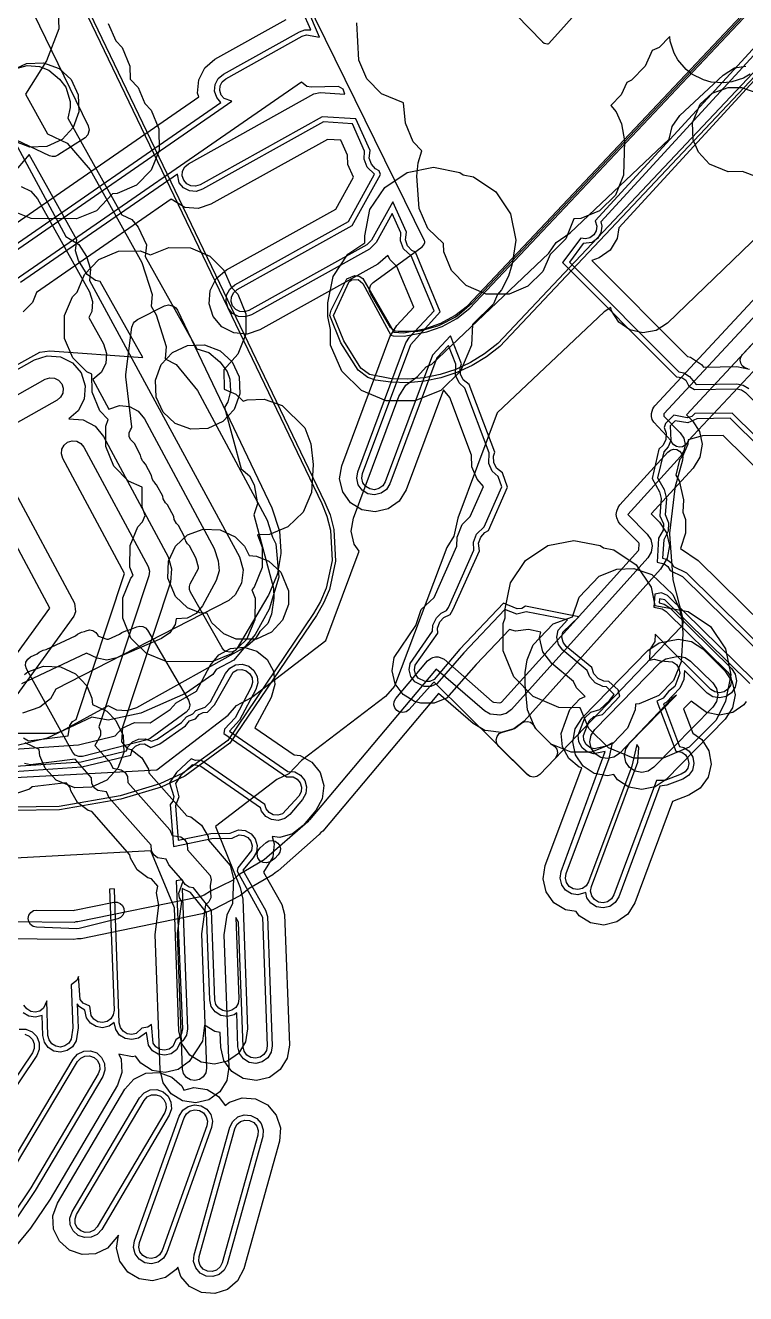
# Model space of a CAD drawing. Header units: metres. Extents: x -2677 to -840, y 169 to 1487.
# Drawn here: x -1922.5 to -1880.6, y 224.6 to 298.5 of the extents above; entities that cross this region are included whole.
import ezdxf

# ---------------------------------------------------------------- set-up
doc = ezdxf.new("R2010")
doc.units = ezdxf.units.M
for name, color, linetype in [('AI_GREENING_ALLOWED_ZONE', 4, 'Continuous'), ('AI_GREENING_EXCLUSIONS', 1, 'Continuous'), ('AI_GREENING_LAWN', 82, 'Continuous')]:
    doc.layers.add(name, color=color, linetype=linetype)

msp = doc.modelspace()

# ---------------------------------------------------------------- linework, layer by layer
at = {"layer": 'AI_GREENING_ALLOWED_ZONE'}
msp.add_lwpolyline([(-1880.452, 278.498), (-1880.625, 278.553), (-1880.767, 278.667), (-1880.859, 278.824), (-1880.889, 279.003), (-1880.852, 279.181), (-1880.755, 279.335), (-1868.474, 292.55)], dxfattribs=at)
msp.add_lwpolyline([(-1894.958, 256.493), (-1895.073, 256.667), (-1895.107, 256.873), (-1895.053, 257.075), (-1894.923, 257.238), (-1894.737, 257.332), (-1894.129, 257.495), (-1894.044, 257.537), (-1893.628, 257.851), (-1893.466, 257.932), (-1893.286, 257.95), (-1893.111, 257.903), (-1892.964, 257.796), (-1892.865, 257.645), (-1892.844, 257.593), (-1892.79, 257.514), (-1891.938, 256.662), (-1891.856, 256.607), (-1891.844, 256.602), (-1891.682, 256.496), (-1891.573, 256.336), (-1891.532, 256.147), (-1891.566, 255.956), (-1891.671, 255.793), (-1892.57, 254.853), (-1892.731, 254.741), (-1892.924, 254.699), (-1893.117, 254.735), (-1893.282, 254.843), (-1894.958, 256.493)], close=True, dxfattribs=at)
at = {"layer": 'AI_GREENING_EXCLUSIONS'}
for points in [[(-1846.637, 317.52), (-1885.338, 275.872), (-1885.336, 275.732), (-1884.387, 274.767), (-1884.178, 274.453), (-1884.1, 274.083), (-1884.165, 273.711), (-1884.364, 273.389), (-1887.442, 270.017), (-1886.308, 268.855), (-1886.097, 268.543), (-1886.017, 268.175), (-1886.078, 267.803), (-1886.272, 267.481), (-1894.216, 258.637), (-1894.521, 258.406), (-1894.89, 258.307), (-1895.045, 258.327), (-1895.061, 258.324), (-1895.447, 258.375), (-1895.785, 258.57), (-1898.602, 260.999), (-1905.978, 252.205), (-1906.033, 252.156), (-1906.081, 252.099), (-1908.621, 249.879), (-1910.129, 248.997), (-1910.468, 248.683), (-1911.755, 248.048), (-1912.126, 247.831), (-1912.428, 247.715), (-1919.486, 246.259), (-1919.592, 246.259), (-1919.697, 246.238), (-1934.709, 246.376)], [(-1845.904, 316.839), (-1884.021, 275.82), (-1883.675, 275.469), (-1883.256, 274.839), (-1883.101, 274.1), (-1883.231, 273.355), (-1883.628, 272.712), (-1886.081, 270.044), (-1885.599, 269.56), (-1885.178, 268.936), (-1885.017, 268.201), (-1885.14, 267.458), (-1885.528, 266.813), (-1893.472, 257.969), (-1894.082, 257.508), (-1894.821, 257.31), (-1895.58, 257.404), (-1895.582, 257.405), (-1895.769, 257.428), (-1896.445, 257.818), (-1898.46, 259.585), (-1905.213, 251.561), (-1905.319, 251.468), (-1905.418, 251.35), (-1907.801, 249.244), (-1907.982, 249.133), (-1908.117, 249.015), (-1909.501, 248.206), (-1910, 247.8), (-1911.621, 246.968), (-1912.226, 246.736), (-1919.284, 245.279), (-1919.494, 245.281), (-1919.707, 245.238), (-1934.662, 245.376)], [(-1868.389, 307.923), (-1894.894, 279.807), (-1895.675, 279.195), (-1896.514, 278.683), (-1897.401, 278.274), (-1898.326, 277.969), (-1899.28, 277.773), (-1900.254, 277.687), (-1901.237, 277.714), (-1902.14, 277.84), (-1902.587, 277.985), (-1903.149, 278.413), (-1904.162, 280.018), (-1904.79, 281.612), (-1904.722, 281.91), (-1903.803, 283.737), (-1903.342, 283.93), (-1903.091, 283.892), (-1902.87, 283.767), (-1901.07, 280.626), (-1900.485, 280.599), (-1899.197, 280.84), (-1898.326, 281.155), (-1897.514, 281.602), (-1896.777, 282.173), (-1869.129, 311.507)], [(-1868.534, 308.06), (-1895.018, 279.964), (-1895.78, 279.365), (-1896.599, 278.864), (-1897.465, 278.463), (-1898.368, 278.165), (-1899.299, 277.972), (-1900.249, 277.887), (-1901.209, 277.912), (-1902.49, 278.16), (-1902.99, 278.534), (-1903.991, 280.122), (-1904.59, 281.611), (-1903.665, 283.592), (-1903.513, 283.692), (-1903.156, 283.703), (-1902.883, 283.474), (-1901.242, 280.464), (-1901.106, 280.429), (-1900.466, 280.4), (-1899.143, 280.646), (-1898.243, 280.973), (-1897.404, 281.434), (-1896.642, 282.024), (-1868.984, 311.37)], [(-1923.031, 308.113), (-1905.081, 270.715), (-1904.787, 269.982), (-1904.564, 269.138), (-1904.47, 267.285), (-1904.818, 265.644), (-1905.159, 264.841), (-1905.159, 264.841), (-1905.58, 264.119), (-1910.63, 256.685), (-1913.239, 254.766), (-1914.627, 254.123), (-1916.977, 253.42), (-1920.541, 252.79), (-1925.969, 252.72)], [(-1923.212, 308.026), (-1905.267, 270.641), (-1904.972, 269.907), (-1904.758, 269.089), (-1904.666, 267.325), (-1905.002, 265.721), (-1905.332, 264.942), (-1905.332, 264.942), (-1905.746, 264.23), (-1910.749, 256.846), (-1913.357, 254.927), (-1914.709, 254.306), (-1917.012, 253.617), (-1920.575, 252.987), (-1925.966, 252.92)], [(-1920.664, 300.3), (-1920.588, 298.305), (-1921.3, 296.439), (-1922.531, 294.497), (-1921.244, 292.189), (-1920.102, 291.642), (-1918.769, 290.103), (-1915.748, 284.685), (-1915.148, 282.828), (-1915.203, 282.148), (-1914.925, 281.651), (-1914.326, 279.794), (-1914.383, 279.08), (-1913.747, 278.741), (-1912.506, 277.235), (-1908.449, 269.68), (-1908.146, 268.688), (-1907.939, 268.295), (-1907.76, 266.353), (-1908.338, 264.489), (-1909.139, 263.013), (-1910.386, 261.513), (-1911.427, 260.965), (-1911.609, 260.682), (-1913.212, 259.57), (-1915.813, 258.439), (-1917.719, 258.025), (-1918.672, 258.197), (-1921.267, 256.968), (-1923.16, 256.498)], [(-1923.933, 284.818), (-1910.511, 294.104), (-1910.949, 294.245), (-1911.126, 294.453), (-1911.21, 294.713), (-1911.188, 294.985), (-1911.064, 295.228), (-1910.856, 295.405), (-1906.418, 297.88), (-1906.158, 297.964), (-1905.395, 297.833), (-1906.133, 299.552)], [(-1924.158, 286.243), (-1912.434, 294.354), (-1912.501, 294.562), (-1912.439, 295.34), (-1912.083, 296.035), (-1911.489, 296.54), (-1907.341, 298.854)], [(-1923.951, 285.17), (-1911.15, 294.027), (-1911.388, 294.307), (-1911.508, 294.678), (-1911.477, 295.067), (-1911.299, 295.414), (-1911.002, 295.667), (-1906.564, 298.142), (-1906.249, 298.254), (-1905.906, 298.246), (-1906.387, 299.339)], [(-1917.704, 298.617), (-1917.268, 297.61), (-1916.899, 297.222), (-1916.445, 296.138), (-1916.431, 295.381), (-1915.971, 294.902), (-1915.574, 293.952), (-1915.204, 293.564), (-1914.751, 292.481), (-1914.736, 291.223), (-1915.204, 290.07), (-1916.053, 289.202), (-1917.193, 288.71), (-1917.455, 288.696), (-1918.394, 287.711), (-1919.548, 287.243), (-1922.203, 287.265), (-1923.356, 287.733)], [(-1880.3, 295.669), (-1880.695, 295.445), (-1881.383, 295.216), (-1881.841, 295.158), (-1882.586, 295.213), (-1883.023, 295.334), (-1883.697, 295.678), (-1884.035, 295.942), (-1884.516, 296.501), (-1884.743, 296.9), (-1884.97, 297.584), (-1884.983, 297.862), (-1885.615, 297.229), (-1886.015, 297.045), (-1886.416, 296.128), (-1887.226, 295.318), (-1887.503, 295.185), (-1887.824, 294.457), (-1888.43, 293.852), (-1888.107, 293.481), (-1887.807, 292.771), (-1887.625, 291.782), (-1887.69, 289.79), (-1888.16, 288.625), (-1889.082, 287.703), (-1890.166, 287.25), (-1890.576, 287.233), (-1891.046, 286.066), (-1891.951, 285.156), (-1892.384, 284.161), (-1893.261, 283.306), (-1894.345, 282.853), (-1895.695, 282.853), (-1896.846, 283.351), (-1897.701, 284.228), (-1898.154, 285.312), (-1898.171, 285.808), (-1899.092, 286.681), (-1899.59, 287.832), (-1899.735, 289.732), (-1899.655, 290.507), (-1899.437, 291.196), (-1899.941, 291.722), (-1900.394, 292.806), (-1900.502, 294.009), (-1901.793, 294.524), (-1902.648, 295.401), (-1903.101, 296.485), (-1903.233, 298.656)], [(-1879.093, 298.292), (-1889.347, 287.125), (-1889.241, 286.804), (-1889.283, 286.534), (-1889.425, 286.3), (-1889.646, 286.139), (-1889.911, 286.074), (-1890.177, 286.116), (-1891.237, 284.687), (-1884.602, 278.028), (-1884.281, 277.985), (-1884.055, 277.833), (-1883.881, 277.492), (-1883.551, 277.29), (-1881.081, 277.325), (-1880.813, 277.274), (-1880.588, 277.127), (-1874.879, 271.496)], [(-1878.997, 297.953), (-1889.001, 287.058), (-1888.942, 286.816), (-1889.001, 286.431), (-1889.204, 286.097), (-1889.519, 285.867), (-1890.04, 285.797), (-1890.842, 284.715), (-1884.473, 278.323), (-1884.166, 278.262), (-1883.842, 278.044), (-1883.452, 277.592), (-1881.083, 277.625), (-1880.706, 277.555), (-1880.379, 277.342)], [(-1878.558, 296.952), (-1887.966, 286.706), (-1888.062, 286.088), (-1888.468, 285.421), (-1889.097, 284.96), (-1889.526, 284.811), (-1883.955, 279.22), (-1883.782, 279.185), (-1883.134, 278.75), (-1883.032, 278.598), (-1881.09, 278.625), (-1880.337, 278.484)], [(-1938.975, 253.828), (-1914.881, 255.126), (-1910.726, 258.305), (-1910.227, 258.872), (-1909.364, 259.347), (-1905.023, 262.668), (-1903.082, 267.869), (-1903.371, 268.27), (-1903.55, 269.03), (-1903.425, 269.8), (-1900.781, 276.883), (-1900.371, 277.547), (-1899.68, 278.049), (-1899.183, 278.613), (-1898.864, 278.769), (-1892.041, 285.246), (-1891.603, 285.863), (-1890.794, 286.424), (-1885.029, 291.874), (-1884.852, 292.623), (-1884.396, 293.256), (-1881.885, 295.621), (-1881.221, 296.031), (-1880.563, 296.138)], [(-1923.28, 295.933), (-1922.438, 296.17), (-1921.721, 296.117), (-1921.168, 295.908), (-1920.54, 295.37), (-1920.181, 294.909), (-1919.935, 294.085), (-1919.92, 293.737), (-1920.059, 293.107), (-1916.91, 287.472), (-1916.335, 287.202), (-1915.955, 286.757), (-1915.487, 285.72), (-1915.556, 285.051), (-1912.546, 279.667), (-1911.846, 279.447), (-1911.2, 278.904), (-1910.78, 278.336), (-1910.633, 277.887), (-1910.587, 277.202), (-1910.735, 276.574), (-1910.931, 276.245), (-1909.96, 272.668), (-1909.468, 272.266), (-1909.207, 271.742), (-1909.004, 270.623), (-1909.233, 269.991), (-1908.072, 265.71), (-1908.051, 265.125), (-1908.201, 264.203), (-1908.406, 263.654), (-1908.882, 263.191), (-1909.139, 262.735), (-1909.585, 262.355), (-1916.071, 258.738), (-1916.628, 258.558), (-1917.211, 258.605), (-1917.706, 258.858), (-1920.404, 257.376), (-1920.788, 257.245), (-1923.941, 257.254)], [(-1880.121, 260.365), (-1885.117, 265.292), (-1885.479, 265.433), (-1885.866, 265.362), (-1885.927, 264.613), (-1885.426, 264.501), (-1885.197, 264.351), (-1881.61, 260.813), (-1881.457, 260.587), (-1881.402, 260.319), (-1881.453, 260.051), (-1881.603, 259.823), (-1881.829, 259.67), (-1882.097, 259.614), (-1882.365, 259.666), (-1882.593, 259.816), (-1885.85, 263.028), (-1885.858, 262.599), (-1886.15, 262.134), (-1886.18, 261.518), (-1885.897, 261.582), (-1885.541, 261.47), (-1884.835, 261.417), (-1884.608, 261.265), (-1884.456, 261.038), (-1884.403, 260.77), (-1884.688, 259.988), (-1885.072, 259.702), (-1885.367, 259.298), (-1885.753, 259.136), (-1884.632, 256.207), (-1884.298, 256.158), (-1884.075, 256), (-1883.93, 255.768), (-1883.885, 255.499), (-1883.946, 255.233), (-1884.104, 255.01), (-1884.335, 254.865), (-1885.27, 254.509), (-1885.756, 254.513), (-1888.249, 247.835), (-1888.393, 247.602), (-1888.614, 247.443), (-1888.88, 247.38), (-1889.15, 247.424), (-1889.382, 247.567), (-1889.542, 247.789), (-1889.605, 248.055), (-1889.561, 248.324), (-1886.857, 255.566), (-1886.793, 256.425), (-1886.918, 256.596), (-1887.203, 255.346), (-1889.72, 248.601), (-1889.864, 248.369), (-1890.085, 248.209), (-1890.351, 248.146), (-1890.621, 248.19), (-1890.853, 248.334), (-1891.013, 248.555), (-1891.076, 248.821), (-1891.032, 249.091), (-1888.531, 255.79), (-1888.329, 256.701), (-1888.697, 256.506), (-1889.396, 256.355), (-1889.658, 256.435), (-1889.868, 256.609), (-1889.996, 256.85), (-1890.022, 257.122), (-1889.69, 257.99), (-1889.422, 258.233), (-1888.911, 258.358), (-1887.901, 259.426), (-1888.004, 259.792), (-1888.539, 260.266), (-1888.834, 260.286), (-1889.166, 260.445), (-1889.409, 260.713), (-1889.534, 261.099), (-1891.027, 262.323), (-1891.21, 262.56), (-1891.277, 262.853), (-1891.216, 263.146), (-1890.283, 264.045), (-1893.399, 264.659), (-1893.611, 264.538), (-1893.882, 264.505), (-1894.677, 264.844), (-1897.22, 262.15), (-1898.723, 260.384), (-1898.975, 260.279), (-1899.249, 260.279), (-1899.644, 260.474), (-1899.805, 260.695), (-1899.87, 260.96), (-1899.828, 261.23), (-1898.512, 263.089), (-1898.517, 263.393), (-1898.392, 263.743), (-1898.149, 264.012), (-1897.783, 264.178), (-1897.628, 264.443), (-1896.073, 267.887), (-1896.126, 268.34), (-1896, 268.69), (-1895.758, 268.959), (-1895.548, 269.067), (-1894.443, 271.601), (-1894.733, 272.429), (-1895.082, 272.705), (-1895.241, 273.037), (-1895.261, 273.412), (-1895.188, 273.638), (-1896.673, 277.582), (-1897.022, 277.859), (-1897.182, 278.191), (-1897.201, 278.565), (-1897.128, 278.791), (-1897.764, 280.421), (-1898.817, 279.292), (-1901.573, 271.909), (-1901.717, 271.676), (-1901.938, 271.517), (-1902.204, 271.454), (-1902.474, 271.498), (-1902.706, 271.641), (-1902.866, 271.863), (-1902.928, 272.129), (-1902.885, 272.398), (-1900.079, 279.913), (-1898.377, 281.816), (-1899.812, 285.288), (-1900.02, 285.395), (-1900.263, 285.664), (-1900.388, 286.014), (-1900.335, 286.468), (-1901.136, 288.224), (-1902.368, 286.003), (-1902.639, 285.731), (-1909.508, 281.901), (-1909.768, 281.817), (-1910.04, 281.839), (-1910.283, 281.963), (-1910.46, 282.171), (-1910.544, 282.431), (-1910.522, 282.703), (-1910.398, 282.946), (-1910.19, 283.123), (-1903.495, 286.857), (-1901.847, 289.829), (-1901.919, 290.042), (-1902.128, 290.15), (-1902.37, 290.419), (-1902.496, 290.769), (-1902.442, 291.223), (-1903.282, 293.066), (-1905.235, 293.193), (-1912.357, 289.221), (-1912.617, 289.137), (-1912.889, 289.159), (-1913.133, 289.284), (-1913.31, 289.492), (-1913.394, 289.752), (-1913.372, 290.024), (-1913.247, 290.267), (-1913.039, 290.444), (-1905.737, 294.516), (-1905.351, 294.604), (-1903.922, 294.511), (-1904.026, 294.797), (-1904.283, 294.953), (-1905.877, 294.911), (-1906.146, 294.957), (-1906.453, 295.21), (-1923.136, 283.666)], [(-1924.616, 294.387), (-1920.187, 286.218), (-1919.415, 285.735), (-1918.967, 285.051), (-1918.736, 284.307), (-1918.796, 283.653), (-1910.056, 267.532), (-1909.847, 266.781), (-1909.938, 266.015), (-1910.319, 265.334), (-1910.684, 265), (-1920.762, 259.829), (-1921.081, 259.257), (-1921.693, 258.774), (-1922.708, 258.426)], [(-1880.332, 260.151), (-1885.283, 265.035), (-1885.588, 265.09), (-1885.607, 264.856), (-1885.313, 264.779), (-1884.987, 264.565), (-1881.399, 261.026), (-1881.18, 260.703), (-1881.102, 260.321), (-1881.175, 259.938), (-1881.39, 259.612), (-1881.713, 259.393), (-1882.095, 259.314), (-1882.478, 259.388), (-1882.804, 259.602), (-1884.131, 260.912), (-1884.179, 260.387), (-1884.4, 259.878), (-1885.2, 259.049), (-1885.365, 258.964), (-1884.418, 256.487), (-1884.175, 256.432), (-1883.857, 256.206), (-1883.65, 255.875), (-1883.585, 255.49), (-1883.672, 255.11), (-1883.898, 254.792), (-1884.229, 254.585), (-1885.163, 254.229), (-1885.565, 254.168), (-1887.968, 247.73), (-1888.173, 247.398), (-1888.49, 247.17), (-1888.87, 247.08), (-1889.255, 247.143), (-1889.587, 247.348), (-1889.815, 247.664), (-1889.891, 247.987), (-1890.341, 247.847), (-1890.726, 247.909), (-1891.058, 248.114), (-1891.286, 248.431), (-1891.375, 248.811), (-1891.313, 249.196), (-1888.749, 256.192), (-1889.427, 256.056), (-1889.8, 256.171), (-1890.101, 256.419), (-1890.284, 256.764), (-1890.321, 257.152), (-1889.939, 258.158), (-1889.59, 258.482), (-1889.059, 258.652), (-1888.5, 259.163), (-1888.24, 259.522), (-1888.68, 259.972), (-1888.893, 259.991), (-1889.334, 260.196), (-1889.658, 260.546), (-1889.81, 260.914), (-1891.219, 262.093), (-1891.481, 262.432), (-1891.577, 262.85), (-1891.49, 263.269), (-1890.942, 263.869), (-1893.356, 264.345), (-1893.904, 264.205), (-1894.609, 264.474), (-1896.999, 261.947), (-1898.556, 260.134), (-1898.917, 259.985), (-1899.307, 259.985), (-1899.847, 260.253), (-1900.077, 260.568), (-1900.17, 260.947), (-1900.11, 261.333), (-1898.811, 263.205), (-1898.792, 263.55), (-1898.587, 263.991), (-1898.317, 264.261), (-1898.005, 264.412), (-1897.892, 264.589), (-1896.405, 267.928), (-1896.42, 268.4), (-1896.249, 268.858), (-1895.802, 269.28), (-1894.767, 271.611), (-1894.997, 272.225), (-1895.331, 272.537), (-1895.535, 272.978), (-1895.518, 273.611), (-1896.938, 277.378), (-1897.271, 277.691), (-1897.476, 278.132), (-1897.458, 278.765), (-1897.874, 279.863), (-1898.557, 279.131), (-1901.292, 271.804), (-1901.497, 271.472), (-1901.814, 271.244), (-1902.194, 271.154), (-1902.579, 271.217), (-1902.911, 271.422), (-1903.139, 271.738), (-1903.228, 272.118), (-1903.166, 272.503), (-1900.36, 280.018), (-1900.156, 280.35), (-1898.728, 281.88), (-1900.066, 285.075), (-1900.512, 285.496), (-1900.682, 285.955), (-1900.667, 286.428), (-1901.166, 287.552), (-1902.105, 285.858), (-1902.493, 285.469), (-1909.362, 281.639), (-1909.733, 281.519), (-1910.122, 281.55), (-1910.469, 281.728), (-1910.722, 282.025), (-1910.842, 282.396), (-1910.811, 282.785), (-1910.633, 283.132), (-1910.336, 283.385), (-1903.716, 287.077), (-1902.186, 289.835), (-1902.619, 290.251), (-1902.79, 290.709), (-1902.774, 291.183), (-1903.483, 292.779), (-1905.167, 292.888), (-1912.211, 288.959), (-1912.582, 288.839), (-1912.971, 288.871), (-1913.319, 289.048), (-1913.572, 289.346), (-1913.681, 289.843), (-1922.813, 283.525)], [(-1880.543, 259.116), (-1880.678, 258.91), (-1881.324, 258.472), (-1882.088, 258.314), (-1882.854, 258.461), (-1883.745, 259.126), (-1884.183, 258.678), (-1883.64, 257.255), (-1883.13, 256.892), (-1882.715, 256.231), (-1882.585, 255.461), (-1882.76, 254.701), (-1883.212, 254.065), (-1883.873, 253.65), (-1884.825, 253.291), (-1887.031, 247.38), (-1887.442, 246.716), (-1888.075, 246.26), (-1888.834, 246.081), (-1889.604, 246.206), (-1890.268, 246.616), (-1890.452, 246.871), (-1891.075, 246.972), (-1891.739, 247.383), (-1892.195, 248.016), (-1892.375, 248.775), (-1892.25, 249.545), (-1890.123, 255.244), (-1890.274, 255.29), (-1890.876, 255.787), (-1891.241, 256.476), (-1891.316, 257.253), (-1890.822, 258.637), (-1890.228, 259.257), (-1889.929, 259.403), (-1890.433, 259.907), (-1890.608, 260.277), (-1891.862, 261.326), (-1892.385, 262.005), (-1892.577, 262.84), (-1892.511, 263.159), (-1893.231, 263.301), (-1893.977, 263.208), (-1894.326, 263.304), (-1896.263, 261.27), (-1898.001, 259.303), (-1898.722, 259.004), (-1899.503, 259.005), (-1899.857, 259.111), (-1900.524, 259.517), (-1900.984, 260.147), (-1901.169, 260.905), (-1901.049, 261.676), (-1899.791, 263.547), (-1899.47, 264.47), (-1898.727, 265.173), (-1897.4, 268.154), (-1897.381, 268.695), (-1897.078, 269.417), (-1896.625, 269.897), (-1895.848, 271.642), (-1896.214, 272.058), (-1896.516, 272.78), (-1896.535, 273.468), (-1897.803, 276.835), (-1898.181, 277.278), (-1900.355, 271.454), (-1900.766, 270.79), (-1901.399, 270.334), (-1902.158, 270.155), (-1902.928, 270.28), (-1903.592, 270.69), (-1904.048, 271.323), (-1904.228, 272.083), (-1904.103, 272.853), (-1901.297, 280.369), (-1900.887, 281.031), (-1899.897, 282.093), (-1900.89, 284.46), (-1901.287, 284.858), (-1901.41, 285.103), (-1902.006, 284.596), (-1908.875, 280.765), (-1909.617, 280.525), (-1910.395, 280.588), (-1911.09, 280.943), (-1911.595, 281.538), (-1911.835, 282.28), (-1911.773, 283.058), (-1911.417, 283.753), (-1910.823, 284.259), (-1904.452, 287.812), (-1903.427, 289.66), (-1903.75, 290.414), (-1903.77, 290.959), (-1904.152, 291.82), (-1904.937, 291.871), (-1911.724, 288.086), (-1912.467, 287.846), (-1913.245, 287.909), (-1914.038, 288.38), (-1921.882, 282.953), (-1922.112, 282.371), (-1922.655, 281.81)], [(-1928.176, 275.884), (-1921.695, 279.469), (-1921.114, 279.543), (-1915.701, 279.163), (-1918.174, 283.586), (-1918.455, 283.651), (-1918.931, 283.992), (-1919.438, 284.809), (-1919.618, 285.366), (-1919.535, 286.021), (-1922.31, 290.984), (-1925.967, 286.716)], [(-1922.777, 289.123), (-1922.226, 288.859), (-1921.826, 288.398), (-1918.804, 282.98), (-1918.624, 282.423), (-1918.671, 281.84), (-1918.847, 281.497), (-1917.982, 279.946), (-1917.802, 279.389), (-1917.849, 278.806), (-1918.116, 278.285), (-1918.607, 277.88), (-1917.666, 276.154), (-1917.061, 276.362), (-1916.478, 276.306), (-1915.962, 276.031), (-1915.59, 275.579), (-1911.532, 268.024), (-1911.295, 267.3), (-1911.241, 266.718), (-1911.415, 266.159), (-1912.216, 264.683), (-1912.59, 264.233), (-1913.108, 263.96), (-1913.753, 263.925), (-1913.81, 263.605), (-1914.127, 263.113), (-1914.608, 262.779), (-1917.209, 261.648), (-1917.781, 261.524), (-1918.357, 261.628), (-1918.982, 261.936), (-1922.757, 260.135)], [(-1879.683, 286.397), (-1885.133, 281.157), (-1885.79, 280.737), (-1886.558, 280.599), (-1887.32, 280.767), (-1887.961, 281.213), (-1888.381, 281.87), (-1888.418, 282.075), (-1888.822, 281.822), (-1895.056, 275.929), (-1897.347, 269.792), (-1897.577, 268.747), (-1897.981, 268.093), (-1901.035, 259.994), (-1901.55, 259.408), (-1906.44, 255.666), (-1907.19, 254.903), (-1907.881, 254.564), (-1911.463, 251.823), (-1910.014, 248.278), (-1909.867, 247.594), (-1909.589, 240.039), (-1909.713, 239.269), (-1910.123, 238.604), (-1910.755, 238.147), (-1911.515, 237.967), (-1912.285, 238.091), (-1912.949, 238.501), (-1913.406, 239.133), (-1913.587, 239.892), (-1913.851, 247.093), (-1915.228, 250.4), (-1938.637, 249.139)], [(-1928.933, 275.123), (-1922.012, 279.02), (-1921.27, 279.262), (-1920.492, 279.203), (-1919.796, 278.85), (-1919.288, 278.258), (-1919.045, 277.516), (-1919.105, 276.738), (-1919.457, 276.042), (-1919.999, 275.577), (-1919.166, 275.52), (-1918.477, 275.153), (-1917.981, 274.551), (-1914.219, 267.543), (-1914.015, 266.844), (-1914.09, 266.067), (-1916.882, 257.623), (-1916.93, 256.757), (-1916.596, 256.361), (-1916.378, 256.303), (-1915.756, 255.832), (-1915.362, 255.158), (-1915.335, 254.957), (-1913.122, 252.44), (-1912.904, 252.383), (-1912.282, 251.911), (-1911.889, 251.237), (-1911.861, 251.036), (-1910.606, 249.546), (-1910.405, 248.792), (-1910.475, 247.341), (-1910.806, 246.666), (-1910.965, 245.511), (-1910.682, 237.79), (-1910.806, 237.019), (-1911.215, 236.355), (-1911.848, 235.898), (-1912.607, 235.718), (-1913.377, 235.842), (-1914.042, 236.251), (-1914.499, 236.884), (-1914.679, 237.643), (-1914.969, 245.538), (-1914.768, 247.213), (-1914.903, 247.952), (-1914.819, 248.344), (-1915.185, 248.775), (-1915.403, 248.832), (-1916.024, 249.304), (-1916.418, 249.977), (-1916.445, 250.178), (-1918.659, 252.695), (-1918.876, 252.752), (-1919.498, 253.224), (-1919.892, 253.898), (-1919.919, 254.099), (-1920.162, 254.373), (-1922.134, 254.14), (-1922.305, 253.993), (-1923.045, 253.748)], [(-1928.296, 273.99), (-1921.374, 277.887), (-1921.115, 277.972), (-1920.842, 277.951), (-1920.599, 277.828), (-1920.421, 277.62), (-1920.336, 277.361), (-1920.357, 277.088), (-1920.48, 276.845), (-1920.687, 276.667), (-1927.244, 272.975)], [(-1875.862, 270.499), (-1881.359, 275.921), (-1883.531, 275.89), (-1883.713, 275.728), (-1883.972, 275.639), (-1884.764, 275.792), (-1885.247, 275.32), (-1885.324, 275.083), (-1885.203, 274.745), (-1885.223, 274.371), (-1885.382, 274.039), (-1885.632, 273.809), (-1886.024, 272.105), (-1885.581, 271.326), (-1885.491, 270.936), (-1885.575, 269.928), (-1885.359, 269.461), (-1885.379, 269.087), (-1885.658, 268.634), (-1885.727, 267.221), (-1885.322, 267.14), (-1885.106, 266.973), (-1884.971, 266.738), (-1884.244, 266.397), (-1879.138, 261.361)], [(-1876.073, 270.286), (-1881.48, 275.619), (-1883.424, 275.592), (-1883.931, 275.342), (-1884.676, 275.459), (-1884.976, 275.166), (-1884.929, 274.312), (-1885.08, 273.951), (-1885.343, 273.662), (-1885.705, 272.15), (-1885.321, 271.474), (-1885.192, 270.917), (-1885.251, 270.002), (-1885.065, 269.52), (-1885.085, 269.027), (-1885.347, 268.529), (-1885.411, 267.469), (-1885.189, 267.408), (-1884.88, 267.17), (-1884.772, 266.982), (-1884.026, 266.604), (-1878.927, 261.575)], [(-1922.646, 256.999), (-1922.354, 256.821), (-1920.035, 257.11), (-1919.952, 257.72), (-1919.789, 257.939), (-1919.58, 258.065), (-1916.764, 266.578), (-1920.36, 273.273), (-1920.44, 273.535), (-1920.413, 273.806), (-1920.285, 274.048), (-1920.074, 274.221), (-1919.813, 274.301), (-1919.541, 274.275), (-1919.3, 274.147), (-1919.126, 273.936), (-1915.389, 266.975), (-1915.309, 266.714), (-1915.341, 266.424), (-1918.251, 257.626), (-1918.157, 257.4), (-1918.158, 257.127), (-1918.481, 256.548), (-1917.601, 255.553), (-1917.449, 255.218), (-1916.947, 255.135), (-1916.729, 254.969), (-1916.591, 254.734), (-1916.573, 254.393), (-1914.127, 251.633), (-1913.975, 251.298), (-1913.473, 251.214), (-1913.255, 251.049), (-1913.117, 250.813), (-1913.099, 250.473), (-1911.773, 248.972), (-1911.702, 248.708), (-1911.773, 248.377), (-1911.732, 247.674), (-1911.852, 247.429), (-1912.035, 247.267), (-1912.268, 245.576), (-1911.981, 237.742), (-1912.024, 237.472), (-1912.168, 237.24), (-1912.389, 237.08), (-1912.655, 237.017), (-1912.924, 237.06), (-1913.157, 237.204), (-1913.317, 237.425), (-1913.38, 237.691), (-1913.67, 245.586), (-1913.422, 247.459), (-1913.554, 247.664), (-1913.604, 247.932), (-1913.352, 248.648), (-1914.18, 249.582), (-1914.331, 249.917), (-1914.834, 250.001), (-1915.051, 250.166), (-1915.189, 250.402), (-1915.208, 250.742), (-1917.654, 253.502), (-1917.805, 253.837), (-1918.308, 253.921), (-1918.525, 254.086), (-1918.663, 254.322), (-1918.682, 254.662), (-1919.643, 255.748), (-1922.231, 255.426), (-1922.593, 255.491)], [(-1876.775, 269.574), (-1881.885, 274.614), (-1883.085, 274.597), (-1883.929, 274.359), (-1883.949, 274.114), (-1884.251, 273.392), (-1884.424, 273.193), (-1884.64, 272.3), (-1884.451, 271.969), (-1884.194, 270.853), (-1884.239, 270.138), (-1884.085, 269.718), (-1884.085, 268.927), (-1884.374, 268.018), (-1883.344, 267.336), (-1878.225, 262.287)], [(-1923.388, 271.757), (-1919.67, 264.834), (-1919.606, 264.34), (-1919.72, 264.092), (-1925.248, 256.461)], [(-1926.366, 257.304), (-1921.111, 264.558), (-1924.621, 271.094)], [(-1925.5, 256.181), (-1919.435, 256.584), (-1917.312, 257.1), (-1916.888, 257.561), (-1916.18, 257.889), (-1915.272, 257.875), (-1914.095, 258.649), (-1913.747, 259.03), (-1912.558, 259.709), (-1911.76, 261.217), (-1911.268, 261.822), (-1910.581, 262.193), (-1909.805, 262.273), (-1909.057, 262.049), (-1908.452, 261.557), (-1908.081, 260.87), (-1908.001, 260.094), (-1908.224, 259.346), (-1909.163, 257.571), (-1906.878, 255.994), (-1906.535, 255.955), (-1905.852, 255.577), (-1905.366, 254.967), (-1905.151, 254.216), (-1905.239, 253.441), (-1905.617, 252.758), (-1906.355, 251.886), (-1906.966, 251.4), (-1907.716, 251.184), (-1908.159, 251.235), (-1908.036, 250.807), (-1908.124, 250.031), (-1908.658, 249.164), (-1907.603, 247.282), (-1907.436, 246.691), (-1907.15, 239.088), (-1907.274, 238.317), (-1907.683, 237.653), (-1908.316, 237.196), (-1909.075, 237.016), (-1909.846, 237.14), (-1910.51, 237.549), (-1910.967, 238.182), (-1911.147, 238.941), (-1911.18, 239.827), (-1911.493, 239.877), (-1912.097, 240.25), (-1912.215, 239.308), (-1912.992, 238.127), (-1913.624, 237.67), (-1914.384, 237.49), (-1915.154, 237.614), (-1915.818, 238.024), (-1916.124, 238.446), (-1916.291, 238.407), (-1917.091, 238.549), (-1916.953, 238.262), (-1916.91, 237.483), (-1917.168, 236.747), (-1921.098, 230.099), (-1922.232, 228.418), (-1923.157, 227.307)], [(-1925.475, 255.181), (-1919.282, 255.592), (-1916.648, 256.232), (-1916.562, 256.466), (-1916.298, 256.753), (-1915.944, 256.918), (-1915.554, 256.934), (-1915.182, 256.795), (-1914.854, 256.913), (-1913.437, 257.885), (-1913.155, 258.223), (-1912.77, 258.389), (-1912.596, 258.591), (-1912.064, 258.78), (-1911.754, 259.091), (-1910.876, 260.749), (-1910.63, 261.052), (-1910.287, 261.237), (-1909.899, 261.277), (-1909.525, 261.166), (-1909.222, 260.919), (-1909.037, 260.576), (-1908.997, 260.188), (-1909.108, 259.814), (-1910.056, 258.022), (-1910.64, 257.375), (-1907.254, 255.039), (-1906.84, 255.003), (-1906.498, 254.814), (-1906.255, 254.508), (-1906.148, 254.133), (-1906.192, 253.746), (-1906.381, 253.404), (-1907.119, 252.532), (-1907.424, 252.289), (-1907.799, 252.181), (-1908.187, 252.225), (-1908.528, 252.414), (-1908.771, 252.719), (-1908.828, 252.917), (-1912.38, 255.368), (-1912.82, 255.428), (-1913.494, 254.769), (-1913.794, 254.33), (-1913.59, 253.551), (-1913.791, 253.023), (-1913.63, 251.024), (-1911.731, 251.41), (-1910.595, 251.443), (-1910.112, 251.637), (-1909.724, 251.593), (-1909.383, 251.404), (-1909.14, 251.099), (-1909.032, 250.724), (-1909.076, 250.336), (-1909.265, 249.995), (-1909.871, 249.278), (-1908.551, 246.941), (-1908.429, 246.57), (-1908.149, 239.051), (-1908.211, 238.666), (-1908.416, 238.334), (-1908.732, 238.105), (-1909.112, 238.015), (-1909.497, 238.077), (-1909.829, 238.282), (-1910.058, 238.598), (-1910.148, 238.978), (-1910.221, 240.957), (-1910.379, 240.843), (-1910.759, 240.753), (-1911.144, 240.815), (-1911.476, 241.019), (-1911.705, 241.336), (-1911.795, 241.715), (-1911.982, 246.818), (-1912.92, 247.984), (-1913.404, 248.215), (-1913.09, 240.042), (-1913.152, 239.657), (-1913.357, 239.325), (-1913.508, 239.216), (-1913.724, 238.808), (-1914.041, 238.58), (-1914.42, 238.49), (-1914.806, 238.552), (-1915.138, 238.756), (-1915.366, 239.073), (-1915.469, 239.81), (-1915.948, 239.496), (-1916.328, 239.406), (-1916.713, 239.468), (-1917.045, 239.673), (-1917.274, 239.989), (-1917.365, 240.399), (-1917.654, 240.19), (-1918.034, 240.1), (-1918.419, 240.162), (-1918.751, 240.367), (-1918.979, 240.683), (-1919.072, 241.117), (-1919.383, 241.309), (-1919.519, 241.497), (-1919.467, 240.093), (-1919.582, 239.325), (-1919.787, 238.993), (-1920.103, 238.765), (-1920.483, 238.675), (-1920.868, 238.737), (-1921.2, 238.941), (-1921.429, 239.258), (-1921.519, 239.637), (-1921.562, 240.801), (-1921.946, 240.707), (-1922.331, 240.769), (-1922.663, 240.974)], [(-1925.468, 254.88), (-1919.237, 255.294), (-1916.397, 255.984), (-1916.306, 256.31), (-1916.121, 256.511), (-1915.873, 256.626), (-1915.6, 256.638), (-1915.226, 256.435), (-1914.701, 256.651), (-1913.198, 257.684), (-1912.978, 257.981), (-1912.616, 258.101), (-1912.412, 258.355), (-1912.168, 258.478), (-1911.924, 258.496), (-1911.509, 258.91), (-1910.439, 260.821), (-1910.198, 260.951), (-1909.927, 260.978), (-1909.665, 260.9), (-1909.453, 260.728), (-1909.323, 260.488), (-1909.295, 260.216), (-1909.374, 259.954), (-1910.321, 258.163), (-1910.934, 257.506), (-1910.966, 257.235), (-1907.314, 254.716), (-1906.931, 254.717), (-1906.692, 254.585), (-1906.522, 254.371), (-1906.446, 254.108), (-1906.477, 253.837), (-1906.61, 253.598), (-1907.562, 252.555), (-1907.824, 252.48), (-1908.095, 252.511), (-1908.334, 252.643), (-1908.504, 252.857), (-1908.577, 253.109), (-1912.307, 255.682), (-1912.63, 255.666), (-1912.878, 255.773), (-1913.723, 254.965), (-1914.129, 254.372), (-1913.889, 253.564), (-1913.954, 253.298), (-1914.098, 253.101), (-1913.902, 250.663), (-1911.672, 251.116), (-1910.497, 251.145), (-1910.087, 251.338), (-1909.816, 251.307), (-1909.577, 251.175), (-1909.407, 250.961), (-1909.331, 250.699), (-1909.362, 250.427), (-1910.151, 249.411), (-1910.188, 249.229), (-1908.727, 246.534), (-1908.449, 239.04), (-1908.493, 238.77), (-1908.636, 238.538), (-1908.857, 238.378), (-1909.123, 238.315), (-1909.393, 238.358), (-1909.625, 238.502), (-1909.785, 238.723), (-1909.848, 238.989), (-1910.115, 246.253), (-1910.27, 246.529), (-1910.096, 241.778), (-1910.139, 241.508), (-1910.283, 241.275), (-1910.504, 241.115), (-1910.77, 241.052), (-1911.039, 241.096), (-1911.272, 241.239), (-1911.432, 241.46), (-1911.495, 241.726), (-1911.686, 246.928), (-1912.75, 248.252), (-1912.99, 248.297), (-1913.219, 248.445), (-1913.397, 248.724), (-1913.741, 248.654), (-1913.39, 240.031), (-1913.433, 239.761), (-1913.576, 239.529), (-1913.779, 239.383), (-1913.944, 239.012), (-1914.166, 238.852), (-1914.431, 238.789), (-1914.701, 238.833), (-1914.933, 238.976), (-1915.093, 239.197), (-1915.187, 240.284), (-1915.402, 240.128), (-1915.759, 240.08), (-1916.073, 239.769), (-1916.339, 239.706), (-1916.608, 239.749), (-1916.841, 239.893), (-1917.001, 240.114), (-1917.064, 240.38), (-1917.349, 248.136), (-1917.37, 248.201), (-1917.629, 248.174), (-1917.371, 241.125), (-1917.414, 240.856), (-1917.557, 240.623), (-1917.779, 240.463), (-1918.045, 240.4), (-1918.314, 240.444), (-1918.547, 240.587), (-1918.707, 240.808), (-1918.78, 241.359), (-1919.178, 241.529), (-1919.338, 241.75), (-1919.441, 243.082), (-1919.53, 242.856), (-1919.859, 242.598), (-1919.767, 240.082), (-1919.863, 239.43), (-1920.007, 239.197), (-1920.228, 239.037), (-1920.494, 238.974), (-1920.764, 239.018), (-1920.996, 239.161), (-1921.156, 239.383), (-1921.219, 239.648), (-1921.293, 241.669), (-1921.47, 241.23), (-1921.691, 241.07), (-1921.957, 241.007), (-1922.227, 241.05), (-1922.459, 241.194), (-1922.619, 241.415)], [(-1922.594, 260.684), (-1922.392, 260.835), (-1921.475, 261.176), (-1920.489, 261.137), (-1919.607, 260.728), (-1918.96, 260.029), (-1918.658, 259.306), (-1918.619, 258.929), (-1917.796, 258.544), (-1917.256, 258.004), (-1916.846, 257.123), (-1916.807, 256.136), (-1917.149, 255.219), (-1917.796, 254.52), (-1918.677, 254.111), (-1919.663, 254.072), (-1920.739, 254.52), (-1921.387, 255.219), (-1921.689, 255.942), (-1921.728, 256.319), (-1922.551, 256.704)], [(-1922.566, 239.717), (-1922.314, 239.611), (-1922.122, 239.417), (-1922.018, 239.165), (-1922.02, 238.892), (-1922.125, 238.64), (-1926.186, 232.622)], [(-1922.889, 240.013), (-1922.506, 240.011), (-1922.146, 239.86), (-1921.872, 239.583), (-1921.724, 239.222), (-1921.726, 238.832), (-1921.877, 238.472), (-1925.815, 232.635)], [(-1923.858, 231.372), (-1919.751, 238.274), (-1919.491, 238.564), (-1919.139, 238.733), (-1918.749, 238.755), (-1918.381, 238.625), (-1918.091, 238.365), (-1917.922, 238.014), (-1917.9, 237.624), (-1918.029, 237.256), (-1921.959, 230.608), (-1923.072, 228.961)], [(-1923.776, 230.962), (-1919.493, 238.121), (-1919.311, 238.324), (-1919.064, 238.443), (-1918.792, 238.458), (-1918.534, 238.367), (-1918.33, 238.185), (-1918.212, 237.939), (-1918.197, 237.666), (-1918.288, 237.408), (-1922.217, 230.761), (-1923.324, 229.123)]]:
    msp.add_lwpolyline(points, dxfattribs=at)
for points in [[(-1919.413, 293.483), (-1919.754, 292.566), (-1920.401, 291.867), (-1921.283, 291.458), (-1922.269, 291.419), (-1923.186, 291.76), (-1923.885, 292.407), (-1924.294, 293.289), (-1924.333, 294.275), (-1923.992, 295.192), (-1923.345, 295.891), (-1922.463, 296.3), (-1921.477, 296.339), (-1920.56, 295.998), (-1919.861, 295.351), (-1919.452, 294.469), (-1919.413, 293.483)], [(-1878.89, 294.546), (-1878.008, 294.137), (-1877.361, 293.438), (-1877.02, 292.521), (-1877.059, 291.535), (-1877.468, 290.653), (-1878.167, 290.006), (-1879.084, 289.665), (-1879.876, 289.665), (-1880.755, 289.99), (-1881.596, 289.981), (-1882.672, 290.429), (-1883.319, 291.128), (-1883.621, 291.851), (-1883.66, 292.837), (-1883.212, 293.913), (-1882.513, 294.56), (-1881.596, 294.901), (-1880.804, 294.901), (-1879.925, 294.576), (-1878.89, 294.546)], [(-1901.59, 289.071), (-1900.293, 289.939), (-1898.762, 290.243), (-1897.231, 289.939), (-1897.032, 289.805), (-1896.429, 289.686), (-1895.132, 288.818), (-1894.264, 287.521), (-1893.96, 285.99), (-1894.167, 284.619), (-1894.393, 283.894), (-1894.786, 283.104), (-1895.035, 282.837), (-1895.264, 282.288), (-1896.483, 281.088), (-1896.541, 279.876), (-1897.188, 278.367), (-1898.332, 277.244), (-1899.854, 276.624), (-1901.515, 276.64), (-1902.96, 277.244), (-1904.104, 278.367), (-1904.751, 279.876), (-1904.767, 280.796), (-1904.916, 281.546), (-1904.916, 282.348), (-1904.612, 283.879), (-1903.744, 285.176), (-1902.762, 285.833), (-1902.762, 286.243), (-1902.458, 287.774), (-1901.59, 289.071)], [(-1914.178, 285.562), (-1912.921, 285.548), (-1911.78, 285.056), (-1910.97, 284.246), (-1910.534, 283.239), (-1910.164, 282.85), (-1909.697, 281.697), (-1909.697, 280.51), (-1910.164, 279.356), (-1910.965, 278.435), (-1910.951, 277.31), (-1910.27, 277.025), (-1909.837, 276.611), (-1909.615, 276.694), (-1908.62, 276.721), (-1907.57, 276.368), (-1906.261, 275.063), (-1905.9, 274.135), (-1905.767, 272.918), (-1905.861, 271.291), (-1906.359, 270.141), (-1907.236, 269.286), (-1908.319, 268.833), (-1909.02, 268.816), (-1908.738, 268.107), (-1908.738, 266.919), (-1909.206, 265.766), (-1909.336, 265.616), (-1909.147, 265.127), (-1909.161, 263.87), (-1909.653, 262.729), (-1910.521, 261.88), (-1911.674, 261.413), (-1914.329, 261.435), (-1915.483, 261.902), (-1916.389, 262.809), (-1916.856, 263.962), (-1916.856, 265.149), (-1916.389, 266.303), (-1916.258, 266.452), (-1916.448, 266.941), (-1916.434, 268.199), (-1915.98, 269.282), (-1915.708, 269.573), (-1915.548, 269.956), (-1915.738, 270.462), (-1915.738, 271.606), (-1916.535, 271.954), (-1917.384, 272.821), (-1917.851, 273.975), (-1917.851, 275.162), (-1917.707, 275.542), (-1918.192, 276.047), (-1918.646, 277.13), (-1918.66, 278.186), (-1918.95, 278.322), (-1919.761, 279.132), (-1920.252, 280.273), (-1920.252, 281.601), (-1919.799, 282.684), (-1919.527, 282.975), (-1919.098, 284), (-1918.249, 284.868), (-1917.109, 285.359), (-1915.851, 285.374), (-1915.24, 285.133), (-1914.178, 285.562)], [(-1910.039, 277.04), (-1910.38, 276.123), (-1911.027, 275.424), (-1911.909, 275.015), (-1912.895, 274.976), (-1913.812, 275.317), (-1914.511, 275.964), (-1914.92, 276.846), (-1914.959, 277.832), (-1914.618, 278.749), (-1913.971, 279.448), (-1913.089, 279.857), (-1912.103, 279.896), (-1911.186, 279.555), (-1910.487, 278.908), (-1910.078, 278.026), (-1910.039, 277.04)], [(-1911.192, 269.117), (-1910.31, 268.708), (-1909.77, 268.168), (-1909.504, 267.628), (-1909.079, 267.589), (-1908.356, 267.287), (-1907.657, 266.64), (-1907.209, 265.564), (-1907.209, 264.772), (-1907.55, 263.855), (-1908.197, 263.156), (-1909.079, 262.747), (-1910.259, 262.747), (-1910.982, 263.049), (-1911.681, 263.696), (-1911.947, 264.236), (-1912.372, 264.275), (-1913.095, 264.577), (-1913.794, 265.224), (-1914.242, 266.3), (-1914.203, 267.286), (-1913.794, 268.168), (-1913.095, 268.815), (-1912.178, 269.156), (-1911.192, 269.117)], [(-1894.27, 266.031), (-1893.403, 267.329), (-1892.105, 268.196), (-1890.574, 268.501), (-1889.044, 268.196), (-1888.844, 268.063), (-1888.242, 267.943), (-1886.944, 267.076), (-1886.077, 265.778), (-1885.861, 264.695), (-1883.912, 264.353), (-1882.615, 263.486), (-1881.747, 262.188), (-1881.443, 260.658), (-1881.747, 259.127), (-1882.291, 258.031), (-1883.862, 256.45), (-1885.371, 255.803), (-1887.109, 255.803), (-1888.554, 256.407), (-1889.698, 257.53), (-1890.22, 258.739), (-1891.447, 258.754), (-1892.955, 259.402), (-1894.078, 260.546), (-1894.698, 262.068), (-1894.698, 263.651), (-1894.574, 263.988), (-1894.574, 264.501), (-1894.27, 266.031)], [(-1888.073, 266.827), (-1887.079, 266.854), (-1886.029, 266.502), (-1884.805, 265.343), (-1884.419, 264.487), (-1884.264, 263.768), (-1884.225, 263.051), (-1884.319, 261.425), (-1884.772, 260.341), (-1885.627, 259.464), (-1886.778, 258.966), (-1886.993, 258.949), (-1887.01, 258.632), (-1887.463, 257.548), (-1888.318, 256.671), (-1889.55, 256.156), (-1890.738, 256.156), (-1891.903, 256.626), (-1892.825, 257.548), (-1893.278, 258.632), (-1893.411, 260.085), (-1893.41, 260.803), (-1893.293, 261.53), (-1892.954, 262.405), (-1891.794, 263.627), (-1890.66, 264.037), (-1890.263, 265.198), (-1889.103, 266.42), (-1888.073, 266.827)], [(-1881.347, 260.261), (-1881.189, 259.497), (-1881.335, 258.731), (-1881.762, 258.079), (-1885.206, 254.572), (-1885.85, 254.133), (-1886.614, 253.974), (-1887.381, 254.119), (-1888.034, 254.547), (-1888.246, 254.858), (-1888.621, 254.779), (-1889.388, 254.922), (-1890.042, 255.348), (-1890.483, 255.992), (-1890.644, 256.755), (-1890.501, 257.522), (-1890.075, 258.176), (-1886.262, 262.08), (-1885.618, 262.521), (-1884.494, 262.751), (-1883.727, 262.605), (-1883.075, 262.176), (-1881.785, 260.905), (-1881.347, 260.261)], [(-1889.644, 256.767), (-1889.573, 257.15), (-1889.36, 257.477), (-1885.546, 261.381), (-1885.225, 261.602), (-1884.486, 261.751), (-1884.103, 261.678), (-1883.777, 261.464), (-1882.487, 260.193), (-1882.268, 259.871), (-1882.189, 259.489), (-1882.262, 259.106), (-1882.475, 258.78), (-1885.919, 255.273), (-1886.242, 255.053), (-1886.624, 254.974), (-1887.007, 255.046), (-1887.333, 255.26), (-1887.553, 255.583), (-1887.633, 255.965), (-1887.56, 256.348), (-1887.346, 256.674), (-1884.596, 259.475), (-1884.863, 259.29), (-1887.929, 256.08), (-1888.251, 255.859), (-1888.633, 255.779), (-1889.016, 255.85), (-1889.343, 256.063), (-1889.564, 256.385), (-1889.644, 256.767)], [(-1920.888, 228.357), (-1920.931, 229.136), (-1920.673, 229.873), (-1916.743, 236.52), (-1916.222, 237.102), (-1915.519, 237.44), (-1914.74, 237.483), (-1914.003, 237.224), (-1913.422, 236.704), (-1913.307, 236.464), (-1912.725, 236.609), (-1911.953, 236.495), (-1911.284, 236.093), (-1910.888, 235.559), (-1910.647, 235.766), (-1909.905, 236.009), (-1909.127, 235.95), (-1908.431, 235.597), (-1907.922, 235.005), (-1907.679, 234.264), (-1907.739, 233.486), (-1909.816, 226.048), (-1910.168, 225.352), (-1910.76, 224.843), (-1911.502, 224.6), (-1912.28, 224.659), (-1912.976, 225.012), (-1913.485, 225.604), (-1913.662, 226.145), (-1913.75, 225.998), (-1914.377, 225.533), (-1915.134, 225.344), (-1915.906, 225.459), (-1916.575, 225.86), (-1917.04, 226.487), (-1917.229, 227.244), (-1917.115, 228.016), (-1917.75, 227.256), (-1918.453, 226.918), (-1919.232, 226.875), (-1919.969, 227.133), (-1920.55, 227.654), (-1920.888, 228.357)], [(-1914.88, 236.493), (-1914.512, 236.364), (-1914.222, 236.103), (-1914.053, 235.752), (-1914.031, 235.362), (-1914.16, 234.994), (-1918.09, 228.346), (-1918.35, 228.055), (-1918.702, 227.886), (-1919.092, 227.865), (-1919.46, 227.994), (-1919.75, 228.254), (-1919.919, 228.606), (-1919.941, 228.996), (-1919.812, 229.364), (-1915.882, 236.012), (-1915.622, 236.302), (-1915.27, 236.471), (-1914.88, 236.493)], [(-1914.665, 236.105), (-1914.461, 235.923), (-1914.343, 235.677), (-1914.328, 235.404), (-1914.419, 235.147), (-1918.348, 228.499), (-1918.531, 228.295), (-1918.777, 228.177), (-1919.049, 228.162), (-1919.307, 228.252), (-1919.511, 228.434), (-1919.629, 228.681), (-1919.644, 228.953), (-1919.554, 229.211), (-1915.624, 235.859), (-1915.442, 236.062), (-1915.195, 236.181), (-1914.923, 236.196), (-1914.665, 236.105)], [(-1912.29, 235.553), (-1911.955, 235.353), (-1911.723, 235.039), (-1911.628, 234.661), (-1911.686, 234.275), (-1914.29, 227.004), (-1914.491, 226.67), (-1914.805, 226.438), (-1915.183, 226.343), (-1915.569, 226.4), (-1915.904, 226.601), (-1916.136, 226.915), (-1916.231, 227.293), (-1916.173, 227.679), (-1913.569, 234.949), (-1913.368, 235.284), (-1913.055, 235.516), (-1912.676, 235.611), (-1912.29, 235.553)], [(-1912.391, 235.271), (-1912.157, 235.13), (-1911.994, 234.911), (-1911.928, 234.646), (-1911.968, 234.376), (-1914.573, 227.106), (-1914.713, 226.871), (-1914.933, 226.709), (-1915.198, 226.643), (-1915.468, 226.683), (-1915.702, 226.823), (-1915.865, 227.043), (-1915.931, 227.308), (-1915.891, 227.578), (-1913.286, 234.848), (-1913.146, 235.082), (-1912.926, 235.245), (-1912.661, 235.311), (-1912.391, 235.271)], [(-1909.396, 234.987), (-1909.048, 234.811), (-1908.794, 234.515), (-1908.672, 234.144), (-1908.702, 233.755), (-1910.779, 226.317), (-1910.955, 225.969), (-1911.251, 225.715), (-1911.622, 225.593), (-1912.011, 225.623), (-1912.359, 225.799), (-1912.613, 226.095), (-1912.735, 226.466), (-1912.705, 226.855), (-1910.628, 234.293), (-1910.452, 234.641), (-1910.156, 234.895), (-1909.785, 235.016), (-1909.396, 234.987)], [(-1909.477, 234.698), (-1909.233, 234.575), (-1909.055, 234.367), (-1908.97, 234.108), (-1908.991, 233.835), (-1911.068, 226.397), (-1911.191, 226.154), (-1911.399, 225.976), (-1911.658, 225.891), (-1911.93, 225.912), (-1912.174, 226.035), (-1912.352, 226.242), (-1912.437, 226.502), (-1912.416, 226.774), (-1910.339, 234.212), (-1910.216, 234.456), (-1910.009, 234.634), (-1909.749, 234.719), (-1909.477, 234.698)]]:
    msp.add_lwpolyline(points, close=True, dxfattribs=at)
at = {"layer": 'AI_GREENING_LAWN'}
for points in [[(-1867.615, 291.704), (-1883.922, 274.293), (-1883.982, 274.186), (-1884.097, 274.047), (-1884.253, 273.957), (-1884.431, 273.929), (-1884.608, 273.967), (-1884.76, 274.064), (-1884.867, 274.209), (-1884.915, 274.307), (-1885.918, 275.397), (-1886.014, 275.551), (-1886.014, 275.551), (-1886.05, 275.729), (-1886.052, 275.899), (-1885.977, 276.169), (-1885.923, 276.257), (-1885.864, 276.334), (-1847.178, 317.965)], [(-1869.318, 311.161), (-1896.478, 282.343), (-1896.519, 282.305), (-1897.379, 281.574), (-1897.471, 281.512), (-1898.419, 281.015), (-1898.521, 280.975), (-1899.547, 280.697), (-1899.671, 280.68), (-1900.823, 280.666), (-1900.995, 280.694), (-1901.146, 280.78), (-1901.26, 280.911), (-1902.416, 282.863), (-1902.479, 283.035), (-1902.476, 283.219), (-1902.406, 283.389), (-1902.28, 283.522), (-1899.412, 285.609), (-1899.328, 285.718), (-1899.27, 285.868), (-1899.262, 285.916), (-1899.274, 285.963), (-1912.573, 313.008)], [(-1898.508, 303.825), (-1892.413, 297.55), (-1892.303, 297.485), (-1892.12, 297.434), (-1892.077, 297.43), (-1892.044, 297.456), (-1881.595, 309.114)], [(-1925.638, 306.529), (-1918.874, 292.654), (-1918.825, 292.4), (-1918.829, 292.348), (-1918.897, 292.127), (-1919.058, 291.961), (-1920.65, 290.942), (-1920.804, 290.877), (-1920.971, 290.866), (-1921.133, 290.911), (-1925.412, 292.925)]]:
    msp.add_lwpolyline(points, dxfattribs=at)
for points in [[(-1916.484, 274.768), (-1916.417, 274.938), (-1916.35, 275.044), (-1916.335, 275.081), (-1916.333, 275.122), (-1916.689, 278.035), (-1916.689, 278.158), (-1916.341, 280.916), (-1916.233, 281.168), (-1916.171, 281.245), (-1916.009, 281.376), (-1914.432, 282.177), (-1914.206, 282.231), (-1913.981, 282.178), (-1913.905, 282.14), (-1913.773, 282.043), (-1913.679, 281.908), (-1908.182, 270.399), (-1908.159, 270.342), (-1907.762, 269.154), (-1907.738, 269.034), (-1907.646, 267.853), (-1907.651, 267.732), (-1907.845, 266.564), (-1907.88, 266.447), (-1908.379, 265.297), (-1908.407, 265.243), (-1910.187, 262.222), (-1910.306, 262.085), (-1910.466, 262), (-1910.646, 261.977), (-1910.822, 262.019), (-1910.832, 262.024), (-1910.964, 262.11), (-1911.062, 262.232), (-1912.919, 265.484), (-1912.977, 265.64), (-1912.979, 265.807), (-1912.927, 265.965), (-1912.456, 266.86), (-1912.443, 266.903), (-1912.447, 266.947), (-1912.582, 267.43), (-1912.603, 267.481), (-1912.978, 268.177), (-1913.093, 268.297), (-1913.196, 268.456), (-1913.211, 268.532), (-1913.217, 268.53), (-1913.262, 268.707), (-1913.621, 269.374), (-1913.732, 269.489), (-1913.859, 269.725), (-1913.894, 269.882), (-1914.263, 270.57), (-1914.374, 270.686), (-1914.501, 270.922), (-1914.536, 271.078), (-1914.893, 271.746), (-1915.016, 271.881), (-1915.011, 271.885), (-1915.066, 271.939), (-1915.142, 272.113), (-1915.179, 272.275), (-1915.536, 272.942), (-1915.659, 273.077), (-1915.654, 273.082), (-1915.709, 273.135), (-1915.785, 273.31), (-1915.821, 273.471), (-1916.178, 274.138), (-1916.259, 274.228), (-1916.265, 274.232), (-1916.407, 274.374), (-1916.481, 274.561), (-1916.486, 274.584), (-1916.484, 274.768)], [(-1898.919, 261.618), (-1898.789, 261.674), (-1898.644, 261.712), (-1898.495, 261.706), (-1898.378, 261.683), (-1898.144, 261.568), (-1895.331, 259.104), (-1895.298, 259.084), (-1895.262, 259.074), (-1894.886, 259.041), (-1894.833, 259.048), (-1894.789, 259.079), (-1886.821, 267.918), (-1886.799, 267.951), (-1886.79, 267.99), (-1886.77, 268.26), (-1886.777, 268.31), (-1886.803, 268.352), (-1887.875, 269.436), (-1887.977, 269.587), (-1888.076, 269.813), (-1888.118, 270.003), (-1888.084, 270.195), (-1887.994, 270.425), (-1887.898, 270.58), (-1885.106, 273.649), (-1884.954, 273.762), (-1884.771, 273.811), (-1884.583, 273.789), (-1884.417, 273.697), (-1884.297, 273.551), (-1884.239, 273.37), (-1884.254, 273.181), (-1884.695, 271.556), (-1884.702, 271.52), (-1885.007, 268.911), (-1885.008, 268.864), (-1884.817, 266.247), (-1884.81, 266.204), (-1884.225, 263.918), (-1884.211, 263.75), (-1884.254, 263.587), (-1884.348, 263.448), (-1892.568, 254.855), (-1892.73, 254.742), (-1892.923, 254.7), (-1893.117, 254.737), (-1893.282, 254.846), (-1898.692, 260.219), (-1898.728, 260.242), (-1898.762, 260.217), (-1900.198, 258.624), (-1900.352, 258.508), (-1900.539, 258.46), (-1900.73, 258.485), (-1900.897, 258.582), (-1901.016, 258.734), (-1901.068, 258.92), (-1901.045, 259.112), (-1900.952, 259.28), (-1899.104, 261.48), (-1898.919, 261.618)], [(-1919.621, 262.939), (-1919.499, 263.043), (-1919.257, 263.157), (-1919.098, 263.184), (-1918.994, 263.233), (-1918.799, 263.281), (-1918.602, 263.248), (-1918.433, 263.14), (-1918.32, 262.975), (-1918.307, 262.944), (-1918.274, 262.925), (-1917.788, 262.747), (-1917.743, 262.74), (-1917.7, 262.749), (-1917.051, 263.028), (-1916.924, 263.13), (-1916.68, 263.235), (-1916.52, 263.258), (-1916.045, 263.465), (-1915.869, 263.506), (-1915.69, 263.481), (-1915.532, 263.396), (-1915.414, 263.259), (-1913.025, 259.185), (-1912.957, 258.938), (-1912.956, 258.897), (-1913.009, 258.668), (-1913.162, 258.488), (-1915.269, 256.953), (-1915.439, 256.872), (-1919.211, 255.904), (-1919.428, 255.897), (-1919.628, 255.983), (-1919.773, 256.146), (-1922.463, 261.011), (-1922.523, 261.205), (-1922.501, 261.407), (-1922.401, 261.583), (-1922.239, 261.705), (-1921.854, 261.887), (-1921.733, 261.992), (-1921.491, 262.106), (-1921.332, 262.133), (-1919.621, 262.939)], [(-1908.35, 250.982), (-1908.164, 251.011), (-1907.98, 250.97), (-1907.825, 250.863), (-1907.72, 250.707), (-1907.681, 250.523), (-1907.712, 250.338), (-1907.809, 250.177), (-1908.01, 249.954), (-1908.131, 249.856), (-1908.28, 249.77), (-1908.478, 249.705), (-1908.685, 249.727), (-1908.866, 249.832), (-1908.988, 250.002), (-1909.03, 250.206), (-1908.985, 250.41), (-1908.861, 250.577), (-1908.511, 250.886), (-1908.35, 250.982)], [(-1919.665, 246.943), (-1917.382, 247.415), (-1917.189, 247.417), (-1917.01, 247.346), (-1916.871, 247.212), (-1916.793, 247.037), (-1916.787, 246.844), (-1916.854, 246.664), (-1916.984, 246.522), (-1917.158, 246.44), (-1919.401, 245.875), (-1919.544, 245.86), (-1921.896, 245.958), (-1922.084, 246.004), (-1922.241, 246.117), (-1922.343, 246.28), (-1922.375, 246.471), (-1922.333, 246.659), (-1922.223, 246.818), (-1922.061, 246.922), (-1921.871, 246.958), (-1919.718, 246.938), (-1919.665, 246.943)]]:
    msp.add_lwpolyline(points, close=True, dxfattribs=at)

doc.saveas('drawing.dxf')
